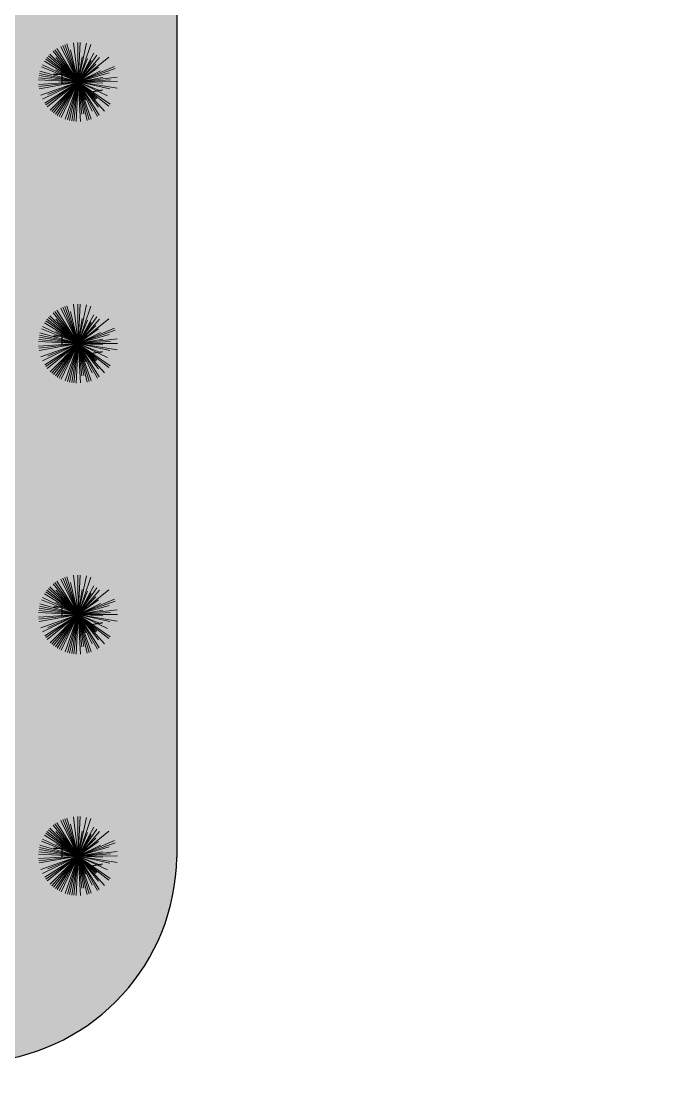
# Model space of a CAD drawing. Header units: millimetres. Extents: x -1544140 to 7445918, y -1294905 to 2019878.
# Drawn here: x 2051477 to 2052443, y 21713 to 23314 of the extents above; entities that cross this region are included whole.
import ezdxf

# ---------------------------------------------------------------- set-up
doc = ezdxf.new("R2010")
doc.units = ezdxf.units.MM
doc.header["$MEASUREMENT"] = 0
doc.layers.add('marc det', color=74, linetype='Continuous', lineweight=18)
picture_1 = doc.add_image_def('image5.png', size_in_pixel=(1482, 826))

msp = doc.modelspace()

# ---------------------------------------------------------------- hatches: boundary and pattern name
at = {"true_color": 0x8dc133, "transparency": 33554687}
h = msp.add_hatch(color=65, dxfattribs=at)
h.dxf.hatch_style = 1
h.paths.add_polyline_path([(2051707.8, 22080.4, -0.388077), (2051430.5, 21768.2), (2048367.8, 21768.2, -0.416277), (2047799.8, 22178.8), (2047799.8, 24148.8, -0.394381), (2048161.6, 24779.2), (2051203.9, 24779.2, -0.352206), (2051707.8, 24383.4)])
h.paths.add_polyline_path([(2048055.9, 22024.2), (2048055.9, 24523.1), (2051451.7, 24523.1), (2051451.7, 22024.2)], flags=16)

# ---------------------------------------------------------------- linework, layer by layer
at = {"color": 116, "true_color": 0x136734}
for p, q in [((2051537.2, 23247.4), (2051537.2, 23222.5)), ((2051549.7, 23234.9), (2051524.8, 23234.9)), ((2051537.2, 22858.5), (2051537.2, 22833.6)), ((2051549.7, 22846.1), (2051524.8, 22846.1)), ((2051537.2, 22455.8), (2051537.2, 22430.9)), ((2051549.7, 22443.3), (2051524.8, 22443.3)), ((2051549.7, 22084.6), (2051524.8, 22084.6)), ((2051537.2, 22097), (2051537.2, 22072.1))]:
    msp.add_line(p, q, dxfattribs=at)
at = {"color": 116, "lineweight": -2, "true_color": 0x136734}
for p, q in [((2051578.7, 23208.8), (2051597.5, 23212.1)), ((2051578.7, 22820), (2051597.5, 22823.3)), ((2051578.7, 22417.2), (2051597.5, 22420.5)), ((2051578.7, 22058.4), (2051597.5, 22061.7))]:
    msp.add_line(p, q, dxfattribs=at)
msp.add_lwpolyline([(2051707.8, 24383.4), (2051707.8, 22071.6)])
msp.add_arc((2051398.3, 22076), 309.5, 275.9777, 359.182)
at = {"layer": 'marc det', "color": 116, "true_color": 0x136734}
for p, q in [((2051561.1, 23223.8), (2051524.2, 23269.5)), ((2051561.1, 23223.8), (2051526.8, 23271.5)), ((2051561.1, 23223.8), (2051529.5, 23273.4)), ((2051561.1, 23223.8), (2051535.3, 23276.6)), ((2051561.1, 23223.8), (2051538.3, 23278)), ((2051561.1, 23223.8), (2051541.4, 23279.1)), ((2051561.1, 23223.8), (2051544.5, 23280.2)), ((2051561.1, 23223.8), (2051549.9, 23271.4)), ((2051561.1, 23223.8), (2051554.2, 23282.1)), ((2051561.1, 23223.8), (2051560.7, 23282.6)), ((2051561.1, 23223.8), (2051564, 23282.5)), ((2051561.1, 23223.8), (2051573.8, 23281.2)), ((2051561.1, 23223.8), (2051580.2, 23279.4)), ((2051561.1, 23223.8), (2051511.2, 23254.8)), ((2051513, 23257.5), (2051561.1, 23223.8)), ((2051561.1, 23223.8), (2051513, 23257.5)), ((2051561.1, 23223.8), (2051514.9, 23260.2)), ((2051561.1, 23223.8), (2051517.1, 23262.7)), ((2051561.1, 23223.8), (2051519.3, 23265.1)), ((2051561.1, 23223.8), (2051528.3, 23260.1)), ((2051561.1, 23223.8), (2051584.4, 23266.6)), ((2051561.1, 23223.8), (2051589, 23263.6)), ((2051589, 23263.6), (2051561.1, 23223.8)), ((2051561.1, 23223.8), (2051567.2, 23260.9)), ((2051561.1, 23223.8), (2051606.8, 23260.7)), ((2051561.1, 23223.8), (2051593.2, 23260.2)), ((2051561.1, 23223.8), (2051575.2, 23258.5)), ((2051561.1, 23223.8), (2051580.8, 23255.6)), ((2051561.1, 23223.8), (2051503.7, 23236.5)), ((2051561.1, 23223.8), (2051504.5, 23239.7)), ((2051561.1, 23223.8), (2051506.7, 23246)), ((2051561.1, 23223.8), (2051508, 23249)), ((2051561.1, 23223.8), (2051528, 23241.8)), ((2051561.1, 23223.8), (2051587.3, 23250.4)), ((2051561.1, 23223.8), (2051615.2, 23246.6)), ((2051561.1, 23223.8), (2051591.4, 23245.6)), ((2051561.1, 23223.8), (2051616.4, 23243.6)), ((2051561.1, 23223.8), (2051594.5, 23240.2)), ((2051561.1, 23223.8), (2051607.5, 23237.5)), ((2051561.1, 23223.8), (2051502.4, 23226.8)), ((2051561.1, 23223.8), (2051502.5, 23220.2)), ((2051561.1, 23223.8), (2051502.7, 23230)), ((2051561.1, 23223.8), (2051502.8, 23216.9)), ((2051561.1, 23223.8), (2051503.1, 23233.3)), ((2051561.1, 23223.8), (2051503.2, 23213.6)), ((2051561.1, 23223.8), (2051505.8, 23204.1)), ((2051561.1, 23223.8), (2051508.3, 23198)), ((2051561.1, 23223.8), (2051511.5, 23192.3)), ((2051561.1, 23223.8), (2051513.4, 23189.5)), ((2051561.1, 23223.8), (2051515.4, 23186.9)), ((2051561.1, 23223.8), (2051516.2, 23204.9)), ((2051561.1, 23223.8), (2051519.8, 23182)), ((2051561.1, 23223.8), (2051522.2, 23179.8)), ((2051561.1, 23223.8), (2051524.7, 23177.7)), ((2051527.4, 23175.7), (2051561.1, 23223.8)), ((2051561.1, 23223.8), (2051530.1, 23173.9)), ((2051561.1, 23223.8), (2051533, 23172.2)), ((2051561.1, 23223.8), (2051535.9, 23170.7)), ((2051561.1, 23223.8), (2051542, 23168.3)), ((2051561.1, 23223.8), (2051545.2, 23167.3)), ((2051561.1, 23223.8), (2051548.4, 23166.5)), ((2051561.1, 23223.8), (2051551.6, 23165.9)), ((2051561.1, 23223.8), (2051554.9, 23165.4)), ((2051561.1, 23223.8), (2051558.1, 23165.2)), ((2051560.5, 23224.4), (2051608.6, 23190.7)), ((2051560.5, 23224.4), (2051606.6, 23188)), ((2051608.6, 23190.7), (2051560.5, 23224.4)), ((2051561.1, 23223.8), (2051619.4, 23230.7)), ((2051561.1, 23223.8), (2051597.7, 23230.3)), ((2051561.1, 23223.8), (2051609.3, 23226.8)), ((2051561.1, 23223.8), (2051619.8, 23224.2)), ((2051561.1, 23223.8), (2051566.8, 23175.9)), ((2051561.1, 23223.8), (2051564.7, 23165.2)), ((2051561.1, 23223.8), (2051569.5, 23176.3)), ((2051561.1, 23223.8), (2051580.8, 23168.5)), ((2051561.1, 23223.8), (2051577.7, 23167.5)), ((2051561.1, 23223.8), (2051574.5, 23166.6)), ((2051561.1, 23223.8), (2051589.8, 23172.6)), ((2051561.1, 23223.8), (2051582.3, 23180.5)), ((2051561.1, 23223.8), (2051592.6, 23174.3)), ((2051561.1, 23223.8), (2051598.1, 23222)), ((2051561.1, 23223.8), (2051619.1, 23214.3)), ((2051561.1, 23223.8), (2051608.2, 23213.4)), ((2051561.1, 23223.8), (2051595.4, 23209.9)), ((2051561.1, 23223.8), (2051572.5, 23196.8)), ((2051561.1, 23223.8), (2051587.4, 23197.8)), ((2051561.1, 23223.8), (2051588.8, 23199.3)), ((2051561.1, 23223.8), (2051604.7, 23203.1)), ((2051561.1, 23223.8), (2051591.4, 23186.3)), ((2051561.1, 23223.8), (2051600.5, 23180.3)), ((2051561.1, 22835), (2051529.5, 22884.5)), ((2051561.1, 22835), (2051535.3, 22887.8)), ((2051561.1, 22835), (2051538.3, 22889.1)), ((2051561.1, 22835), (2051541.4, 22890.3)), ((2051561.1, 22835), (2051544.5, 22891.3)), ((2051561.1, 22835), (2051554.2, 22893.3)), ((2051561.1, 22835), (2051560.7, 22893.7)), ((2051561.1, 22835), (2051564, 22893.7)), ((2051561.1, 22835), (2051573.8, 22892.3)), ((2051561.1, 22835), (2051580.2, 22890.5)), ((2051513, 22868.7), (2051561.1, 22835)), ((2051561.1, 22835), (2051513, 22868.7)), ((2051561.1, 22835), (2051514.9, 22871.3)), ((2051561.1, 22835), (2051517.1, 22873.9)), ((2051561.1, 22835), (2051519.3, 22876.3)), ((2051561.1, 22835), (2051524.2, 22880.7)), ((2051561.1, 22835), (2051526.8, 22882.7)), ((2051561.1, 22835), (2051528.3, 22871.3)), ((2051561.1, 22835), (2051549.9, 22882.6)), ((2051561.1, 22835), (2051584.4, 22877.7)), ((2051561.1, 22835), (2051589, 22874.8)), ((2051589, 22874.8), (2051561.1, 22835)), ((2051561.1, 22835), (2051567.2, 22872)), ((2051561.1, 22835), (2051606.8, 22871.9)), ((2051561.1, 22835), (2051593.2, 22871.4)), ((2051561.1, 22835), (2051575.2, 22869.7)), ((2051561.1, 22835), (2051506.7, 22857.1)), ((2051561.1, 22835), (2051508, 22860.2)), ((2051561.1, 22835), (2051511.2, 22865.9)), ((2051561.1, 22835), (2051528, 22853)), ((2051561.1, 22835), (2051580.8, 22866.8)), ((2051561.1, 22835), (2051587.3, 22861.6)), ((2051561.1, 22835), (2051615.2, 22857.8)), ((2051561.1, 22835), (2051591.4, 22856.7)), ((2051561.1, 22835), (2051616.4, 22854.7)), ((2051561.1, 22835), (2051502.4, 22837.9)), ((2051561.1, 22835), (2051502.7, 22841.2)), ((2051561.1, 22835), (2051503.1, 22844.5)), ((2051561.1, 22835), (2051503.7, 22847.7)), ((2051561.1, 22835), (2051504.5, 22850.9)), ((2051561.1, 22835), (2051594.5, 22851.3)), ((2051561.1, 22835), (2051607.5, 22848.7)), ((2051561.1, 22835), (2051619.4, 22841.9)), ((2051561.1, 22835), (2051597.7, 22841.4)), ((2051561.1, 22835), (2051609.3, 22838)), ((2051561.1, 22835), (2051502.5, 22831.3)), ((2051561.1, 22835), (2051502.8, 22828.1)), ((2051561.1, 22835), (2051503.2, 22824.8)), ((2051561.1, 22835), (2051505.8, 22815.3)), ((2051561.1, 22835), (2051508.3, 22809.2)), ((2051561.1, 22835), (2051511.5, 22803.4)), ((2051561.1, 22835), (2051513.4, 22800.7)), ((2051561.1, 22835), (2051515.4, 22798.1)), ((2051561.1, 22835), (2051516.2, 22816.1)), ((2051561.1, 22835), (2051519.8, 22793.2)), ((2051561.1, 22835), (2051522.2, 22791)), ((2051561.1, 22835), (2051524.7, 22788.9)), ((2051527.4, 22786.9), (2051561.1, 22835)), ((2051561.1, 22835), (2051530.1, 22785.1)), ((2051561.1, 22835), (2051533, 22783.4)), ((2051561.1, 22835), (2051535.9, 22781.9)), ((2051561.1, 22835), (2051542, 22779.4)), ((2051561.1, 22835), (2051545.2, 22778.5)), ((2051561.1, 22835), (2051548.4, 22777.6)), ((2051561.1, 22835), (2051551.6, 22777)), ((2051561.1, 22835), (2051554.9, 22776.6)), ((2051561.1, 22835), (2051558.1, 22776.3)), ((2051560.5, 22835.5), (2051608.6, 22801.8)), ((2051560.5, 22835.5), (2051606.6, 22799.2)), ((2051608.6, 22801.8), (2051560.5, 22835.5)), ((2051561.1, 22835), (2051619.8, 22835.3)), ((2051561.1, 22835), (2051566.8, 22787.1)), ((2051561.1, 22835), (2051564.7, 22776.4)), ((2051561.1, 22835), (2051569.5, 22787.5)), ((2051561.1, 22835), (2051580.8, 22779.7)), ((2051561.1, 22835), (2051577.7, 22778.6)), ((2051561.1, 22835), (2051574.5, 22777.8)), ((2051561.1, 22835), (2051589.8, 22783.8)), ((2051561.1, 22835), (2051582.3, 22791.7)), ((2051561.1, 22835), (2051592.6, 22785.4)), ((2051561.1, 22835), (2051598.1, 22833.1)), ((2051561.1, 22835), (2051619.1, 22825.5)), ((2051561.1, 22835), (2051608.2, 22824.5)), ((2051561.1, 22835), (2051595.4, 22821)), ((2051561.1, 22835), (2051572.5, 22807.9)), ((2051561.1, 22835), (2051587.4, 22809)), ((2051561.1, 22835), (2051588.8, 22810.5)), ((2051561.1, 22835), (2051604.7, 22814.3)), ((2051561.1, 22835), (2051591.4, 22797.5)), ((2051561.1, 22835), (2051600.5, 22791.4)), ((2051561.1, 22432.2), (2051535.3, 22485)), ((2051561.1, 22432.2), (2051538.3, 22486.4)), ((2051561.1, 22432.2), (2051541.4, 22487.6)), ((2051561.1, 22432.2), (2051544.5, 22488.6)), ((2051561.1, 22432.2), (2051554.2, 22490.6)), ((2051561.1, 22432.2), (2051560.7, 22491)), ((2051561.1, 22432.2), (2051564, 22490.9)), ((2051561.1, 22432.2), (2051573.8, 22489.6)), ((2051561.1, 22432.2), (2051580.2, 22487.8)), ((2051561.1, 22432.2), (2051514.9, 22468.6)), ((2051561.1, 22432.2), (2051517.1, 22471.1)), ((2051561.1, 22432.2), (2051519.3, 22473.5)), ((2051561.1, 22432.2), (2051524.2, 22477.9)), ((2051561.1, 22432.2), (2051526.8, 22479.9)), ((2051561.1, 22432.2), (2051528.3, 22468.5)), ((2051561.1, 22432.2), (2051529.5, 22481.8)), ((2051561.1, 22432.2), (2051549.9, 22479.8)), ((2051561.1, 22432.2), (2051584.4, 22475)), ((2051561.1, 22432.2), (2051589, 22472.1)), ((2051589, 22472.1), (2051561.1, 22432.2)), ((2051561.1, 22432.2), (2051567.2, 22469.3)), ((2051561.1, 22432.2), (2051606.8, 22469.1)), ((2051561.1, 22432.2), (2051593.2, 22468.7)), ((2051561.1, 22432.2), (2051506.7, 22454.4)), ((2051561.1, 22432.2), (2051508, 22457.4)), ((2051561.1, 22432.2), (2051511.2, 22463.2)), ((2051513, 22465.9), (2051561.1, 22432.2)), ((2051561.1, 22432.2), (2051513, 22465.9)), ((2051561.1, 22432.2), (2051575.2, 22466.9)), ((2051561.1, 22432.2), (2051580.8, 22464)), ((2051561.1, 22432.2), (2051587.3, 22458.8)), ((2051561.1, 22432.2), (2051615.2, 22455)), ((2051561.1, 22432.2), (2051591.4, 22454)), ((2051561.1, 22432.2), (2051502.7, 22438.5)), ((2051561.1, 22432.2), (2051503.1, 22441.7)), ((2051561.1, 22432.2), (2051503.7, 22445)), ((2051561.1, 22432.2), (2051504.5, 22448.2)), ((2051561.1, 22432.2), (2051528, 22450.3)), ((2051561.1, 22432.2), (2051616.4, 22452)), ((2051561.1, 22432.2), (2051594.5, 22448.6)), ((2051561.1, 22432.2), (2051607.5, 22445.9)), ((2051561.1, 22432.2), (2051619.4, 22439.2)), ((2051561.1, 22432.2), (2051597.7, 22438.7)), ((2051561.1, 22432.2), (2051502.4, 22435.2)), ((2051561.1, 22432.2), (2051502.5, 22428.6)), ((2051561.1, 22432.2), (2051502.8, 22425.3)), ((2051561.1, 22432.2), (2051503.2, 22422.1)), ((2051561.1, 22432.2), (2051505.8, 22412.5)), ((2051561.1, 22432.2), (2051508.3, 22406.4)), ((2051561.1, 22432.2), (2051511.5, 22400.7)), ((2051561.1, 22432.2), (2051513.4, 22398)), ((2051561.1, 22432.2), (2051515.4, 22395.3)), ((2051561.1, 22432.2), (2051516.2, 22413.3)), ((2051561.1, 22432.2), (2051519.8, 22390.5)), ((2051561.1, 22432.2), (2051522.2, 22388.2)), ((2051561.1, 22432.2), (2051524.7, 22386.1)), ((2051527.4, 22384.1), (2051561.1, 22432.2)), ((2051561.1, 22432.2), (2051530.1, 22382.3)), ((2051561.1, 22432.2), (2051533, 22380.7)), ((2051561.1, 22432.2), (2051535.9, 22379.2)), ((2051561.1, 22432.2), (2051542, 22376.7)), ((2051561.1, 22432.2), (2051545.2, 22375.7)), ((2051561.1, 22432.2), (2051548.4, 22374.9)), ((2051561.1, 22432.2), (2051551.6, 22374.3)), ((2051561.1, 22432.2), (2051554.9, 22373.8)), ((2051561.1, 22432.2), (2051558.1, 22373.6)), ((2051560.5, 22432.8), (2051608.6, 22399.1)), ((2051560.5, 22432.8), (2051606.6, 22396.5)), ((2051608.6, 22399.1), (2051560.5, 22432.8)), ((2051561.1, 22432.2), (2051609.3, 22435.2)), ((2051561.1, 22432.2), (2051619.8, 22432.6)), ((2051561.1, 22432.2), (2051566.8, 22384.3)), ((2051561.1, 22432.2), (2051564.7, 22373.6)), ((2051561.1, 22432.2), (2051569.5, 22384.7)), ((2051561.1, 22432.2), (2051580.8, 22376.9)), ((2051561.1, 22432.2), (2051577.7, 22375.9)), ((2051561.1, 22432.2), (2051574.5, 22375.1)), ((2051561.1, 22432.2), (2051589.8, 22381)), ((2051561.1, 22432.2), (2051582.3, 22388.9)), ((2051561.1, 22432.2), (2051592.6, 22382.7)), ((2051561.1, 22432.2), (2051598.1, 22430.4)), ((2051561.1, 22432.2), (2051619.1, 22422.7)), ((2051561.1, 22432.2), (2051608.2, 22421.8)), ((2051561.1, 22432.2), (2051595.4, 22418.3)), ((2051561.1, 22432.2), (2051572.5, 22405.2)), ((2051561.1, 22432.2), (2051587.4, 22406.2)), ((2051561.1, 22432.2), (2051588.8, 22407.8)), ((2051561.1, 22432.2), (2051604.7, 22411.6)), ((2051561.1, 22432.2), (2051591.4, 22394.7)), ((2051561.1, 22432.2), (2051600.5, 22388.7)), ((2051561.1, 22073.5), (2051524.2, 22119.2)), ((2051561.1, 22073.5), (2051526.8, 22121.2)), ((2051561.1, 22073.5), (2051529.5, 22123)), ((2051561.1, 22073.5), (2051535.3, 22126.2)), ((2051561.1, 22073.5), (2051538.3, 22127.6)), ((2051561.1, 22073.5), (2051541.4, 22128.8)), ((2051561.1, 22073.5), (2051544.5, 22129.8)), ((2051561.1, 22073.5), (2051549.9, 22121)), ((2051561.1, 22073.5), (2051554.2, 22131.8)), ((2051561.1, 22073.5), (2051560.7, 22132.2)), ((2051561.1, 22073.5), (2051564, 22132.1)), ((2051561.1, 22073.5), (2051573.8, 22130.8)), ((2051561.1, 22073.5), (2051580.2, 22129)), ((2051561.1, 22073.5), (2051511.2, 22104.4)), ((2051513, 22107.2), (2051561.1, 22073.5)), ((2051561.1, 22073.5), (2051513, 22107.2)), ((2051561.1, 22073.5), (2051514.9, 22109.8)), ((2051561.1, 22073.5), (2051517.1, 22112.3)), ((2051561.1, 22073.5), (2051519.3, 22114.7)), ((2051561.1, 22073.5), (2051528.3, 22109.7)), ((2051561.1, 22073.5), (2051584.4, 22116.2)), ((2051561.1, 22073.5), (2051589, 22113.3)), ((2051589, 22113.3), (2051561.1, 22073.5)), ((2051561.1, 22073.5), (2051567.2, 22110.5)), ((2051561.1, 22073.5), (2051606.8, 22110.4)), ((2051561.1, 22073.5), (2051593.2, 22109.9)), ((2051561.1, 22073.5), (2051575.2, 22108.2)), ((2051561.1, 22073.5), (2051580.8, 22105.3)), ((2051561.1, 22073.5), (2051503.7, 22086.2)), ((2051561.1, 22073.5), (2051504.5, 22089.4)), ((2051561.1, 22073.5), (2051506.7, 22095.6)), ((2051561.1, 22073.5), (2051508, 22098.6)), ((2051561.1, 22073.5), (2051528, 22091.5)), ((2051561.1, 22073.5), (2051587.3, 22100)), ((2051561.1, 22073.5), (2051615.2, 22096.3)), ((2051561.1, 22073.5), (2051591.4, 22095.2)), ((2051561.1, 22073.5), (2051616.4, 22093.2)), ((2051561.1, 22073.5), (2051594.5, 22089.8)), ((2051561.1, 22073.5), (2051607.5, 22087.1)), ((2051561.1, 22073.5), (2051502.4, 22076.4)), ((2051561.1, 22073.5), (2051502.5, 22069.8)), ((2051561.1, 22073.5), (2051502.7, 22079.7)), ((2051561.1, 22073.5), (2051502.8, 22066.5)), ((2051561.1, 22073.5), (2051503.1, 22083)), ((2051561.1, 22073.5), (2051503.2, 22063.3)), ((2051561.1, 22073.5), (2051505.8, 22053.7)), ((2051561.1, 22073.5), (2051508.3, 22047.7)), ((2051561.1, 22073.5), (2051511.5, 22041.9)), ((2051561.1, 22073.5), (2051513.4, 22039.2)), ((2051561.1, 22073.5), (2051515.4, 22036.6)), ((2051561.1, 22073.5), (2051516.2, 22054.6)), ((2051561.1, 22073.5), (2051519.8, 22031.7)), ((2051561.1, 22073.5), (2051522.2, 22029.4)), ((2051561.1, 22073.5), (2051524.7, 22027.3)), ((2051527.4, 22025.4), (2051561.1, 22073.5)), ((2051561.1, 22073.5), (2051530.1, 22023.5)), ((2051561.1, 22073.5), (2051533, 22021.9)), ((2051561.1, 22073.5), (2051535.9, 22020.4)), ((2051561.1, 22073.5), (2051542, 22017.9)), ((2051561.1, 22073.5), (2051545.2, 22016.9)), ((2051561.1, 22073.5), (2051548.4, 22016.1)), ((2051561.1, 22073.5), (2051551.6, 22015.5)), ((2051561.1, 22073.5), (2051554.9, 22015.1)), ((2051561.1, 22073.5), (2051558.1, 22014.8)), ((2051560.5, 22074), (2051608.6, 22040.3)), ((2051560.5, 22074), (2051606.6, 22037.7)), ((2051608.6, 22040.3), (2051560.5, 22074)), ((2051561.1, 22073.5), (2051619.4, 22080.4)), ((2051561.1, 22073.5), (2051597.7, 22079.9)), ((2051561.1, 22073.5), (2051609.3, 22076.5)), ((2051561.1, 22073.5), (2051619.8, 22073.8)), ((2051561.1, 22073.5), (2051566.8, 22025.5)), ((2051561.1, 22073.5), (2051564.7, 22014.8)), ((2051561.1, 22073.5), (2051569.5, 22025.9)), ((2051561.1, 22073.5), (2051580.8, 22018.1)), ((2051561.1, 22073.5), (2051577.7, 22017.1)), ((2051561.1, 22073.5), (2051574.5, 22016.3)), ((2051561.1, 22073.5), (2051589.8, 22022.2)), ((2051561.1, 22073.5), (2051582.3, 22030.1)), ((2051561.1, 22073.5), (2051592.6, 22023.9)), ((2051561.1, 22073.5), (2051598.1, 22071.6)), ((2051561.1, 22073.5), (2051619.1, 22064)), ((2051561.1, 22073.5), (2051608.2, 22063)), ((2051561.1, 22073.5), (2051595.4, 22059.5)), ((2051561.1, 22073.5), (2051572.5, 22046.4)), ((2051561.1, 22073.5), (2051587.4, 22047.5)), ((2051561.1, 22073.5), (2051588.8, 22049)), ((2051561.1, 22073.5), (2051604.7, 22052.8)), ((2051561.1, 22073.5), (2051591.4, 22035.9)), ((2051561.1, 22073.5), (2051600.5, 22029.9))]:
    msp.add_line(p, q, dxfattribs=at)

# ---------------------------------------------------------------- pictures from other files: only their frames are drawn
image = msp.add_image(picture_1, insert=(2023694, -11872.3), size_in_units=(114264.1, 63685.7))
image.dxf.flags = 7

doc.saveas('drawing.dxf')
